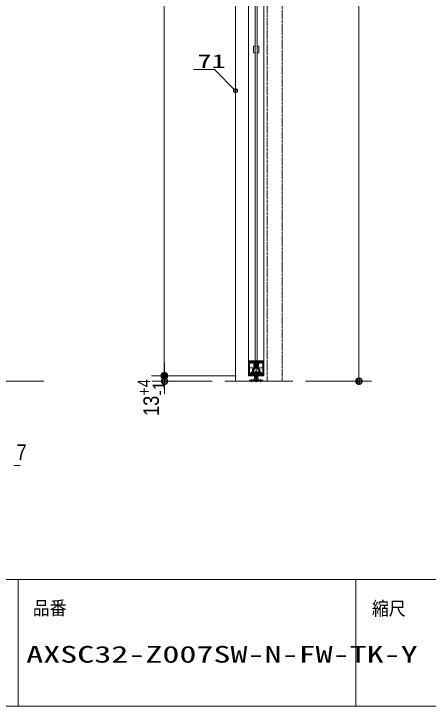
# Model space of a CAD drawing. Units: millimetres, scale not verified. Extents: x -6062 to 6062, y -3045 to 3045.
# Drawn here: x -697 to 284, y -2770 to -1129 of the extents above; entities that cross this region are included whole.
import ezdxf
from ezdxf.enums import TextEntityAlignment as Align

# ---------------------------------------------------------------- set-up
doc = ezdxf.new("R2010")
doc.units = ezdxf.units.MM
doc.header["$LTSCALE"] = 20
doc.linetypes.add('DASHED1', pattern=[1.8, 1.2, -0.6])
doc.linetypes.add('DOUBLE_CHAIN1', pattern=[8.8, 5, -1, 0.6, -0.6, 0.6, -1])
for name, color, linetype, lineweight in [('0-0_2寸法-1', 7, 'Continuous', 9), ('0-1_0', 7, 'Continuous', 9), ('0-2_2寸法-2', 7, 'Continuous', 9), ('0-3_2寸法-3', 7, 'Continuous', 9), ('0-4_3一般', 7, 'Continuous', 9), ('0-5_1図面枠', 7, 'Continuous', 9)]:
    doc.layers.add(name, color=color, linetype=linetype, lineweight=lineweight)
doc.styles.add('ＭＳ ゴシック', font='')
doc.styles.add('ＭＳ Ｐゴシック', font='')
doc.styles.get('ＭＳ ゴシック').set_extended_font_data('MS Gothic')
doc.styles.get('ＭＳ Ｐゴシック').set_extended_font_data('MS PGothic')

# ---------------------------------------------------------------- blocks, each defined once
blk = doc.blocks.new('グループ-4')
at = {"layer": '0-4_3一般'}
blk.add_line((-75696.5, -40000), (23223.5, -40000), dxfattribs=at)
blk = doc.blocks.new('グループ-6')
at = {"layer": '0-4_3一般'}
blk.add_blockref('グループ-4', (0, 0), dxfattribs=at)
blk = doc.blocks.new('_Dot')
at = {"layer": '0-1_0'}
for p, q in [((-10, 0), (-20, 0)), ((9.78, 2), (-9.78, 2)), ((7.99, 6), (-7.99, 6)), ((9.16, -3.98), (-9.16, -3.98)), ((6, -7.98), (-6, -7.98))]:
    blk.add_line(p, q, dxfattribs=at)
for points in [[(10, 0), (9.92, 1.25), (9.69, 2.49), (9.3, 3.68), (8.76, 4.82), (8.09, 5.88), (7.29, 6.85), (6.37, 7.71), (5.36, 8.44), (4.26, 9.05), (3.09, 9.51), (1.87, 9.82), (0.63, 9.98), (-0.63, 9.98), (-1.87, 9.82), (-3.09, 9.51), (-4.26, 9.05), (-5.36, 8.44), (-6.37, 7.71), (-7.29, 6.85), (-8.09, 5.88), (-8.76, 4.82), (-9.3, 3.68), (-9.69, 2.49), (-9.92, 1.25), (-10, 0), (0, 0)], [(-10, 0), (-9.92, -1.25), (-9.69, -2.49), (-9.3, -3.68), (-8.76, -4.82), (-8.09, -5.88), (-7.29, -6.85), (-6.37, -7.71), (-5.36, -8.44), (-4.26, -9.05), (-3.09, -9.51), (-1.87, -9.82), (-0.63, -9.98), (0.63, -9.98), (1.87, -9.82), (3.09, -9.51), (4.26, -9.05), (5.36, -8.44), (6.37, -7.71), (7.29, -6.85), (8.09, -5.88), (8.76, -4.82), (9.3, -3.68), (9.69, -2.49), (9.92, -1.25), (10, 0), (0, 0)]]:
    blk.add_lwpolyline(points, close=True, dxfattribs=at)
blk = doc.blocks.new('グループ-9')
at = {"layer": '0-4_3一般'}
blk.add_line((31800, -40000), (35020, -40000), dxfattribs=at)
blk = doc.blocks.new('グループ-10')
at = {"layer": '0-4_3一般'}
blk.add_lwpolyline([(32920, 6100), (33640, 6100), (33640, -39680), (32920, -39680)], close=True, dxfattribs=at)
blk = doc.blocks.new('グループ-11')
at = {"layer": '0-4_3一般'}
for p, q in [((32966, -39394.6), (32986, -39360)), ((32986, -39360), (33129, -39360)), ((33149, -39394.6), (33129, -39360)), ((33594, -39394.6), (33574, -39360)), ((32966, -39680), (32966, -39394.6)), ((33149, -39394.6), (33149, -39680)), ((33280, -39609.5), (33280, -39810.8)), ((33411, -39680), (33411, -39394.6)), ((33594, -39394.6), (33594, -39680)), ((33640, -39720), (33640, -39680)), ((33620, -39740), (32940, -39740))]:
    blk.add_line(p, q, dxfattribs=at)
for points in [[(33411, -39394.6), (33431, -39360), (33574, -39360)], [(32920, -39720), (32920, -39680), (33640, -39680)]]:
    blk.add_lwpolyline(points, dxfattribs=at)
for centre, start, end in [((32940, -39720), 180, 225), ((32940, -39720), 225, 270), ((33620, -39720), 270, 315), ((33620, -39720), 315, 0)]:
    blk.add_arc(centre, 20, start, end, dxfattribs=at)
blk = doc.blocks.new('グループ-14')
at = {"layer": '0-4_3一般'}
for p, q in [((33245.4, -39540), (33240, -39540)), ((33240, -39540), (33240, -39800)), ((33280, -39560), (33245.4, -39540)), ((33314.6, -39540), (33245.4, -39540)), ((33280, -39520), (33280, -40027.8)), ((33314.6, -39540), (33280, -39560)), ((33320, -39540), (33314.6, -39540)), ((33320, -39540), (33320, -39800)), ((33180, -39862), (33180, -39922)), ((33180, -39862), (33240, -39862)), ((33380, -39922), (33180, -39922)), ((33206, -39862), (33206, -39800)), ((33354, -39800), (33206, -39800)), ((33230, -39922), (33230, -40010)), ((33330, -40010), (33230, -40010)), ((33240, -39862), (33320, -39862)), ((33320, -39862), (33380, -39862)), ((33330, -39922), (33330, -40010)), ((33354, -39862), (33354, -39800)), ((33380, -39862), (33380, -39922))]:
    blk.add_line(p, q, dxfattribs=at)
blk.add_lwpolyline([(33238.4, -40010), (33280, -39986), (33321.6, -40010)], dxfattribs=at)
blk = doc.blocks.new('グループ-15')
at = {"layer": '0-4_3一般'}
for p, q in [((33205, -39560), (33205, -39800)), ((33223, -39550), (33215, -39550)), ((33223, -39550), (33239, -39566)), ((33337, -39550), (33223, -39550)), ((33239, -39566), (33321, -39566)), ((33280, -39520), (33280, -39820)), ((33337, -39550), (33321, -39566)), ((33345, -39550), (33337, -39550)), ((33355, -39800), (33355, -39560)), ((33205, -39800), (33239, -39800))]:
    blk.add_line(p, q, dxfattribs=at)
for points in [[(33239, -39566), (33239, -39800), (33321, -39800)], [(33321, -39566), (33321, -39800), (33355, -39800)]]:
    blk.add_lwpolyline(points, dxfattribs=at)
for centre, start, end in [((33215, -39560), 135, 180), ((33215, -39560), 90, 135), ((33345, -39560), 45, 90), ((33345, -39560), 0, 45)]:
    blk.add_arc(centre, 10, start, end, dxfattribs=at)
blk = doc.blocks.new('グループ-16')
at = {"layer": '0-4_3一般'}
for p, q in [((32960, -39942), (33600, -39942)), ((32960, -40000), (32960, -39942)), ((33600, -40000), (32960, -40000)), ((33020, -40000), (33020, -39942)), ((33070, -39902), (33070, -40040)), ((33120, -39942), (33120, -40000)), ((33180, -39922), (33180, -39942)), ((33380, -39922), (33180, -39922)), ((33180, -39980), (33380, -39980)), ((33180, -40000), (33180, -39980)), ((33230, -39922), (33230, -39980)), ((33280, -39882), (33280, -40040)), ((33330, -39980), (33330, -39922)), ((33380, -39942), (33380, -39922)), ((33380, -39980), (33380, -40000)), ((33440, -40000), (33440, -39942)), ((33490, -39902), (33490, -40040)), ((33540, -39942), (33540, -40000)), ((33600, -39942), (33600, -40000))]:
    blk.add_line(p, q, dxfattribs=at)
for name in ['グループ-14', 'グループ-15']:
    blk.add_blockref(name, (0, 0), dxfattribs=at)
blk = doc.blocks.new('グループ-18')
at = {"layer": '0-4_3一般'}
for p, q in [((33205, -39238), (33205, -39182.7)), ((33205, -39238), (33205, -39244)), ((33211, -39244), (33205, -39244)), ((33205.6, -39180.1), (33220.3, -39137)), ((33217, -39244), (33211, -39244)), ((33211.3, -39086.5), (33223, -39084)), ((33220.9, -39131.9), (33211.3, -39086.5)), ((33231.1, -39142.1), (33217, -39184)), ((33217, -39227.2), (33217, -39184)), ((33217, -39244), (33276.3, -39232.4)), ((33220.3, -39137), (33221.4, -39134.5)), ((33220.9, -39131.9), (33221.4, -39134.5)), ((33221.7, -39231.1), (33276.3, -39220.4)), ((33223, -39084), (33232.6, -39129.4)), ((33231.1, -39142.1), (33234, -39136)), ((33232.6, -39129.4), (33234, -39136)), ((33280, -39100), (33280, -39250.4)), ((33338.3, -39231.1), (33283.7, -39220.4)), ((33343, -39244), (33283.7, -39232.4)), ((33327.4, -39129.4), (33326, -39136)), ((33328.9, -39142.1), (33326, -39136)), ((33327.4, -39129.4), (33337, -39084)), ((33343, -39184), (33328.9, -39142.1)), ((33337, -39084), (33348.7, -39086.5)), ((33339.1, -39131.9), (33338.6, -39134.5)), ((33339.7, -39137), (33338.6, -39134.5)), ((33348.7, -39086.5), (33339.1, -39131.9)), ((33339.7, -39137), (33354.4, -39180.1)), ((33343, -39227.2), (33343, -39184)), ((33349, -39244), (33343, -39244)), ((33349, -39244), (33355, -39244)), ((33355, -39182.7), (33355, -39238)), ((33355, -39238), (33355, -39244))]:
    blk.add_line(p, q, dxfattribs=at)
for centre, radius, start, end in [((33211, -39182.7), 6, 167.36114, 180), ((33211, -39238), 6, 180, 225), ((33211, -39182.7), 6, 154.72228, 167.36114), ((33211, -39238), 6, 225, 270), ((33221, -39227.2), 4, 180, 230.3825), ((33221, -39227.2), 4, 230.3825, 280.76501), ((33213, -39133.6), 8, 334.72228, 353.33323), ((33213, -39133.6), 8, 353.33323, 11.94418), ((33213, -39133.6), 20, 334.72228, 353.33323), ((33213, -39133.6), 20, 353.33323, 11.94418), ((33280, -39240), 20, 95.3825, 100.76501), ((33280, -39252), 20, 95.3825, 100.76501), ((33280, -39240), 20, 90, 95.3825), ((33280, -39252), 20, 90, 95.3825), ((33280, -39240), 20, 84.6175, 90), ((33280, -39252), 20, 84.6175, 90), ((33280, -39240), 20, 79.23499, 84.6175), ((33280, -39252), 20, 79.23499, 84.6175), ((33347, -39133.6), 20, 168.05582, 186.66677), ((33347, -39133.6), 20, 186.66677, 205.27772), ((33339, -39227.2), 4, 259.23499, 309.6175), ((33347, -39133.6), 8, 168.05582, 186.66677), ((33347, -39133.6), 8, 186.66677, 205.27772), ((33339, -39227.2), 4, 309.6175, 0), ((33349, -39238), 6, 270, 315), ((33349, -39238), 6, 315, 0), ((33349, -39182.7), 6, 12.63886, 25.27772), ((33349, -39182.7), 6, 0, 12.63886)]:
    blk.add_arc(centre, radius, start, end, dxfattribs=at)
blk = doc.blocks.new('グループ-19')
at = {"layer": '0-4_3一般'}
blk.add_lwpolyline([(33330, 5620), (33330, -39220), (33230, -39220), (33230, 5620)], close=True, dxfattribs=at)
blk = doc.blocks.new('グループ-23')
at = {"layer": '0-4_3一般'}
for p, q in [((32940, -39040), (32946, -39040)), ((32940, -39040), (32940, -39046)), ((32940, -39046), (32940, -39730)), ((32946, -39040), (33196, -39040)), ((33200, -39044), (33200, -39046)), ((33280, -39714), (33280, -39015.9)), ((33360, -39040), (33360.2, -39040)), ((33360, -39044), (33360, -39046)), ((33614, -39040), (33364, -39040)), ((33620, -39040), (33614, -39040)), ((33620, -39040), (33620, -39046)), ((33620, -39730), (33620, -39046)), ((32964, -39064), (32964.2, -39064)), ((32964, -39616), (32964, -39070)), ((33004.2, -39064), (32970, -39064)), ((33121.8, -39064), (33165, -39064)), ((33170, -39426), (33170, -39358)), ((33171, -39290), (33171, -39070)), ((33254, -39348), (33180, -39348)), ((33254, -39300), (33181, -39300)), ((33195, -39266), (33195, -39050)), ((33196, -39050), (33195, -39050)), ((33355, -39276), (33205, -39276)), ((33260, -39306), (33260, -39342)), ((33300, -39306), (33300, -39342)), ((33379, -39300), (33306, -39300)), ((33380, -39348), (33306, -39348)), ((33364, -39050), (33365, -39050)), ((33365, -39050), (33365, -39266)), ((33389, -39064), (33389.2, -39064)), ((33389, -39290), (33389, -39070)), ((33390, -39426), (33390, -39358)), ((33395, -39064), (33438.2, -39064)), ((33590, -39064), (33555.8, -39064)), ((33596, -39070), (33596, -39616)), ((32964, -39690), (32964, -39730)), ((33182, -39690), (32964, -39690)), ((33004, -39656), (33004.2, -39656)), ((33052, -39579), (33052.2, -39579)), ((33102, -39438), (33102, -39562.8)), ((33108, -39432), (33164, -39432)), ((33130, -39650), (33130, -39466)), ((33192, -39460), (33136, -39460)), ((33136, -39656), (33192, -39656)), ((33198, -39386), (33198, -39454)), ((33198, -39674), (33198, -39662)), ((33198, -39662), (33198, -39674)), ((33208, -39376), (33352, -39376)), ((33362, -39386), (33362, -39448)), ((33362, -39662), (33362, -39674)), ((33368, -39656), (33424, -39656)), ((33424, -39460), (33374, -39460)), ((33596, -39690), (33378, -39690)), ((33396, -39432), (33452, -39432)), ((33430, -39466), (33430, -39650)), ((33458, -39438), (33458, -39562.8)), ((33508, -39579), (33508.2, -39579)), ((33555.8, -39656), (33556, -39656)), ((33596, -39690), (33596, -39730)), ((32954, -39740), (32950, -39740)), ((33610, -39740), (33606, -39740))]:
    blk.add_line(p, q, dxfattribs=at)
for centre, radius, start, end in [((32946, -39046), 6, 135, 180), ((32946, -39046), 6, 90, 135), ((33196, -39044), 4, 45, 90), ((33196, -39044), 4, 0, 45), ((33196, -39046), 4, 315, 0), ((33364, -39044), 4, 135, 180), ((33364, -39046), 4, 180, 225), ((33364, -39044), 4, 90, 135), ((33614, -39046), 6, 45, 90), ((33614, -39046), 6, 0, 45), ((32970, -39070), 6, 135, 180), ((32970, -39070), 6, 90, 135), ((33063, -39100), 60, 152.9643, 186.74654), ((33063, -39100), 60, 186.74654, 220.52878), ((33004.2, -39070), 6, 31.48215, 90), ((33004.2, -39070), 6, 332.9643, 31.48215), ((33028.8, -39129.2), 15, 220.52878, 275.26439), ((33028.8, -39129.2), 15, 275.26439, 330), ((33063, -39100), 30, 155.26439, 220.52878), ((33063, -39100), 30, 90, 155.26439), ((33028.8, -39129.2), 15, 5.26439, 40.52878), ((33028.8, -39129.2), 15, 330, 5.26439), ((33063, -39100), 30, 24.73561, 90), ((33097.2, -39129.2), 15, 174.73561, 210), ((33097.2, -39129.2), 15, 139.47122, 174.73561), ((33097.2, -39129.2), 15, 210, 264.73561), ((33063, -39100), 30, 319.47122, 24.73561), ((33097.2, -39129.2), 15, 264.73561, 319.47122), ((33063, -39100), 60, 319.47122, 353.25346), ((33121.8, -39070), 6, 148.51785, 207.0357), ((33063, -39100), 60, 353.25346, 27.0357), ((33121.8, -39070), 6, 90, 148.51785), ((33165, -39070), 6, 45, 90), ((33165, -39070), 6, 0, 45), ((33180, -39358), 10, 135, 180), ((33181, -39290), 10, 180, 225), ((33180, -39358), 10, 90, 135), ((33181, -39290), 10, 225, 270), ((33205, -39266), 10, 180, 225), ((33196, -39046), 4, 270, 315), ((33205, -39266), 10, 225, 270), ((33254, -39306), 6, 45, 90), ((33254, -39342), 6, 270, 315), ((33254, -39306), 6, 0, 45), ((33254, -39342), 6, 315, 0), ((33306, -39306), 6, 135, 180), ((33306, -39342), 6, 180, 225), ((33306, -39306), 6, 90, 135), ((33306, -39342), 6, 225, 270), ((33355, -39266), 10, 270, 315), ((33364, -39046), 4, 225, 270), ((33355, -39266), 10, 315, 0), ((33379, -39290), 10, 270, 315), ((33380, -39358), 10, 45, 90), ((33379, -39290), 10, 315, 0), ((33380, -39358), 10, 0, 45), ((33395, -39070), 6, 135, 180), ((33395, -39070), 6, 90, 135), ((33497, -39100), 60, 152.96431, 186.74654), ((33497, -39100), 60, 186.74654, 220.52878), ((33438.2, -39070), 6, 31.48215, 90), ((33438.2, -39070), 6, 332.96431, 31.48215), ((33462.8, -39129.2), 15, 220.52878, 275.26439), ((33462.8, -39129.2), 15, 275.26439, 330), ((33497, -39100), 30, 155.26439, 220.52878), ((33497, -39100), 30, 90, 155.26439), ((33462.8, -39129.2), 15, 5.26439, 40.52878), ((33462.8, -39129.2), 15, 330, 5.26439), ((33497, -39100), 30, 24.73561, 90), ((33531.2, -39129.2), 15, 174.73561, 210), ((33531.2, -39129.2), 15, 139.47122, 174.73561), ((33531.2, -39129.2), 15, 210, 264.73561), ((33497, -39100), 30, 319.47122, 24.73561), ((33531.2, -39129.2), 15, 264.73561, 319.47122), ((33497, -39100), 60, 319.47122, 353.25346), ((33555.8, -39070), 6, 148.51785, 207.03569), ((33497, -39100), 60, 353.25346, 27.03569), ((33555.8, -39070), 6, 90, 148.51785), ((33590, -39070), 6, 45, 90), ((33590, -39070), 6, 0, 45), ((33004, -39616), 40, 180, 225), ((33004, -39616), 40, 225, 270), ((33018.1, -39623.5), 15, 94.47122, 184.47122), ((33063, -39620), 60, 184.47122, 195.75346), ((33004.2, -39650), 6, 270, 328.51785), ((33063, -39620), 60, 195.75346, 207.03569), ((33004.2, -39650), 6, 328.51785, 27.03569), ((33018.1, -39623.5), 15, 4.47122, 94.47122), ((33063, -39620), 30, 184.47122, 249.73561), ((33066.5, -39575.1), 15, 140.26439, 195), ((33066.5, -39575.1), 15, 195, 230.26439), ((33063, -39620), 30, 249.73561, 315), ((33066.5, -39575.1), 15, 85.52878, 140.26439), ((33066.5, -39575.1), 15, 230.26439, 265.52878), ((33063, -39620), 30, 20.26439, 85.52878), ((33063, -39620), 60, 72.76439, 85.52878), ((33063, -39620), 60, 60, 72.76439), ((33063, -39620), 30, 315, 20.26439), ((33096, -39562.8), 6, 240, 300), ((33096, -39562.8), 6, 300, 0), ((33108, -39438), 6, 135, 180), ((33108, -39438), 6, 135, 180), ((33108, -39438), 6, 90, 135), ((33108, -39438), 6, 90, 135), ((33136, -39466), 6, 135, 180), ((33136, -39650), 6, 180, 225), ((33136, -39466), 6, 90, 135), ((33136, -39650), 6, 225, 270), ((33164, -39426), 6, 270, 315), ((33164, -39426), 6, 315, 0), ((33182, -39674), 16, 270, 315), ((33192, -39454), 6, 270, 315), ((33192, -39662), 6, 45, 90), ((33182, -39674), 16, 315, 0), ((33192, -39454), 6, 315, 0), ((33192, -39662), 6, 0, 45), ((33208, -39386), 10, 135, 180), ((33208, -39386), 10, 90, 135), ((33352, -39386), 10, 45, 90), ((33352, -39386), 10, 0, 45), ((33374, -39448), 12, 180, 225), ((33368, -39662), 6, 135, 180), ((33378, -39674), 16, 180, 225), ((33368, -39662), 6, 90, 135), ((33374, -39448), 12, 225, 270), ((33378, -39674), 16, 225, 270), ((33396, -39426), 6, 180, 225), ((33396, -39426), 6, 225, 270), ((33424, -39466), 6, 45, 90), ((33424, -39650), 6, 270, 315), ((33424, -39466), 6, 0, 45), ((33424, -39650), 6, 315, 0), ((33452, -39438), 6, 45, 90), ((33452, -39438), 6, 45, 90), ((33452, -39438), 6, 0, 45), ((33452, -39438), 6, 0, 45), ((33464, -39562.8), 6, 180, 240), ((33464, -39562.8), 6, 240, 300), ((33497, -39620), 60, 107.23561, 120), ((33497, -39620), 30, 159.73561, 225), ((33497, -39620), 30, 94.47122, 159.73561), ((33497, -39620), 30, 225, 290.26439), ((33497, -39620), 60, 94.47122, 107.23561), ((33493.5, -39575.1), 15, 39.73561, 94.47122), ((33493.5, -39575.1), 15, 274.47122, 309.73561), ((33493.5, -39575.1), 15, 309.73561, 345), ((33493.5, -39575.1), 15, 345, 39.73561), ((33497, -39620), 30, 290.26439, 355.52878), ((33541.9, -39623.5), 15, 85.52878, 175.52878), ((33541.9, -39623.5), 15, 355.52878, 85.52878), ((33555.8, -39650), 6, 152.96431, 211.48215), ((33497, -39620), 60, 332.96431, 344.24654), ((33555.8, -39650), 6, 211.48215, 270), ((33497, -39620), 60, 344.24654, 355.52878), ((33556, -39616), 40, 270, 315), ((33556, -39616), 40, 315, 0), ((32950, -39730), 10, 180, 225), ((32950, -39730), 10, 225, 270), ((32954, -39730), 10, 270, 315), ((32954, -39730), 10, 315, 0), ((33606, -39730), 10, 180, 225), ((33606, -39730), 10, 225, 270), ((33610, -39730), 10, 270, 315), ((33610, -39730), 10, 315, 0)]:
    blk.add_arc(centre, radius, start, end, dxfattribs=at)
blk = doc.blocks.new('グループ-24')
at = {"layer": '0-4_3一般', "linetype": 'DASHED1'}
for points in [[(33150, -24120), (33230, -24120), (33230, -24440), (33150, -24440)], [(33330, -24120), (33410, -24120), (33410, -24440), (33330, -24440)]]:
    blk.add_lwpolyline(points, close=True, dxfattribs=at)
at = {"layer": '0-4_3一般'}
for name in ['グループ-10', 'グループ-19', 'グループ-23', 'グループ-11', 'グループ-18', 'グループ-16']:
    blk.add_blockref(name, (0, 0), dxfattribs=at)
blk = doc.blocks.new('グループ-25')
at = {"layer": '0-4_3一般', "linetype": 'DOUBLE_CHAIN1'}
for p, q in [((33800, -40000), (33800, 7000)), ((34520, 7000), (34520, -40000))]:
    blk.add_line(p, q, dxfattribs=at)
at = {"layer": '0-4_3一般'}
for name in ['グループ-9', 'グループ-24']:
    blk.add_blockref(name, (0, 0), dxfattribs=at)
blk = doc.blocks.new('グループ-63')
at = {"layer": '0-5_1図面枠'}
for p, q in [((-80000, -49400), (80000, -49400)), ((22000, -49400), (22000, -55400)), ((38000, -49400), (38000, -55400))]:
    blk.add_line(p, q, dxfattribs=at)
blk.add_lwpolyline([(-80000, 55400), (80000, 55400), (80000, -55400), (-80000, -55400)], close=True, dxfattribs=at)
blk = doc.blocks.new('図面枠')
at = {"layer": '0-5_1図面枠'}
blk.add_blockref('グループ-63', (0, 0), dxfattribs=at)
at = {"layer": '0-5_1図面枠', "style": 'ＭＳ ゴシック', "width": 0.9}
for s, p in [('品番', (22696.5, -51268.3)), ('縮尺', (38765.5, -51291.3))]:
    blk.add_text(s, height=650.9, dxfattribs=at).set_placement(p, align=Align.BOTTOM_LEFT)

msp = doc.modelspace()

# ---------------------------------------------------------------- linework, layer by layer
at = {"layer": '0-0_2寸法-1'}
for p, q in [((119.98, -1984.99), (119.98, 334.99)), ((-341.39, 289.99), (-341.39, -1971.99)), ((-170.5, -1987), (-371.39, -1987)), ((-6.5, -2000), (149.98, -2000))]:
    msp.add_line(p, q, dxfattribs=at)
at = {"layer": '0-2_2寸法-2'}
for p, q in [((-340.5, -1971.99), (-340.5, -1956.99)), ((-170.5, -1987), (-370.5, -1987)), ((-227.5, -2000), (-370.5, -2000)), ((-340.5, -1987), (-340.5, -2000)), ((-340.5, -2015.01), (-340.5, -2030.01)), ((-697.49, -2200), (-682.49, -2200))]:
    msp.add_line(p, q, dxfattribs=at)
at = {"layer": '0-3_2寸法-3'}
for p, q in [((-167.6, -1310.45), (-177.4, -1310.45)), ((-172.31, -1306.45), (-172.69, -1306.45)), ((-172.31, -1306.45), (-172.69, -1306.45)), ((-168.5, -1314.45), (-176.5, -1314.45))]:
    msp.add_line(p, q, dxfattribs=at)
msp.add_lwpolyline([(-172.5, -1311.45), (-222.5, -1261.45), (-271.89, -1261.45)], dxfattribs=at)
msp.add_circle((-172.5, -1311.45), 5.01, dxfattribs=at)
msp.add_circle((-172.5, -1311.45), 5.01, dxfattribs=at)
at = {"layer": '0-4_3一般'}
msp.add_line((-172.5, 350), (-172.5, -2000), dxfattribs=at)

# ---------------------------------------------------------------- block references
at = {"layer": '0-0_2寸法-1', "xscale": 0.7503418, "yscale": 0.7503418, "rotation": 270}
for p in [(-341.39, -1987), (119.98, -2000)]:
    msp.add_blockref('_Dot', p, dxfattribs=at)
at = {"layer": '0-2_2寸法-2', "xscale": 0.7503418, "yscale": 0.7503418}
for p, rotation in [((-340.5, -1987), 270), ((-340.5, -2000), 90)]:
    msp.add_blockref('_Dot', p, dxfattribs=dict(at, rotation=rotation))
at = {"layer": '0-4_3一般', "xscale": 0.05, "yscale": 0.05}
for name in ['グループ-6', 'グループ-25']:
    msp.add_blockref(name, (-1787.5, 0), dxfattribs=at)
at = {"layer": '0-5_1図面枠', "xscale": 0.05, "yscale": 0.05}
msp.add_blockref('図面枠', (-1787.5, 0), dxfattribs=at)

# ---------------------------------------------------------------- texts
at = {"layer": '0-2_2寸法-2', "style": 'ＭＳ Ｐゴシック', "width": 0.9}
for s, height, p in [('+4', 29.33, (-365.81, -2034.27)), ('13', 36.66, (-342.98, -2082.37))]:
    msp.add_text(s, height=height, rotation=90, dxfattribs=at).set_placement(p, align=Align.BOTTOM_LEFT)
at = {"layer": '0-2_2寸法-2', "style": 'ＭＳ Ｐゴシック'}
msp.add_text('-1', height=29.33, rotation=90, dxfattribs=at).set_placement((-330.22, -2034.27), align=Align.BOTTOM_LEFT)
at = {"layer": '0-2_2寸法-2', "style": 'ＭＳ Ｐゴシック', "width": 0.9}
msp.add_text('7', height=36.66, dxfattribs=at).set_placement((-691.4, -2197.52), align=Align.BOTTOM_LEFT)
at = {"layer": '0-3_2寸法-3', "style": 'ＭＳ ゴシック', "width": 1.5}
msp.add_text('71', height=32.55, dxfattribs=at).set_placement((-262.45, -1267.71), align=Align.BOTTOM_LEFT)
at = {"layer": '0-5_1図面枠', "style": 'ＭＳ ゴシック', "width": 1.5}
msp.add_text('AXSC32-Z007SW-N-FW-TK-Y', height=39.52, dxfattribs=at).set_placement((-668.2, -2678.78), align=Align.BOTTOM_LEFT)

doc.saveas('drawing.dxf')
